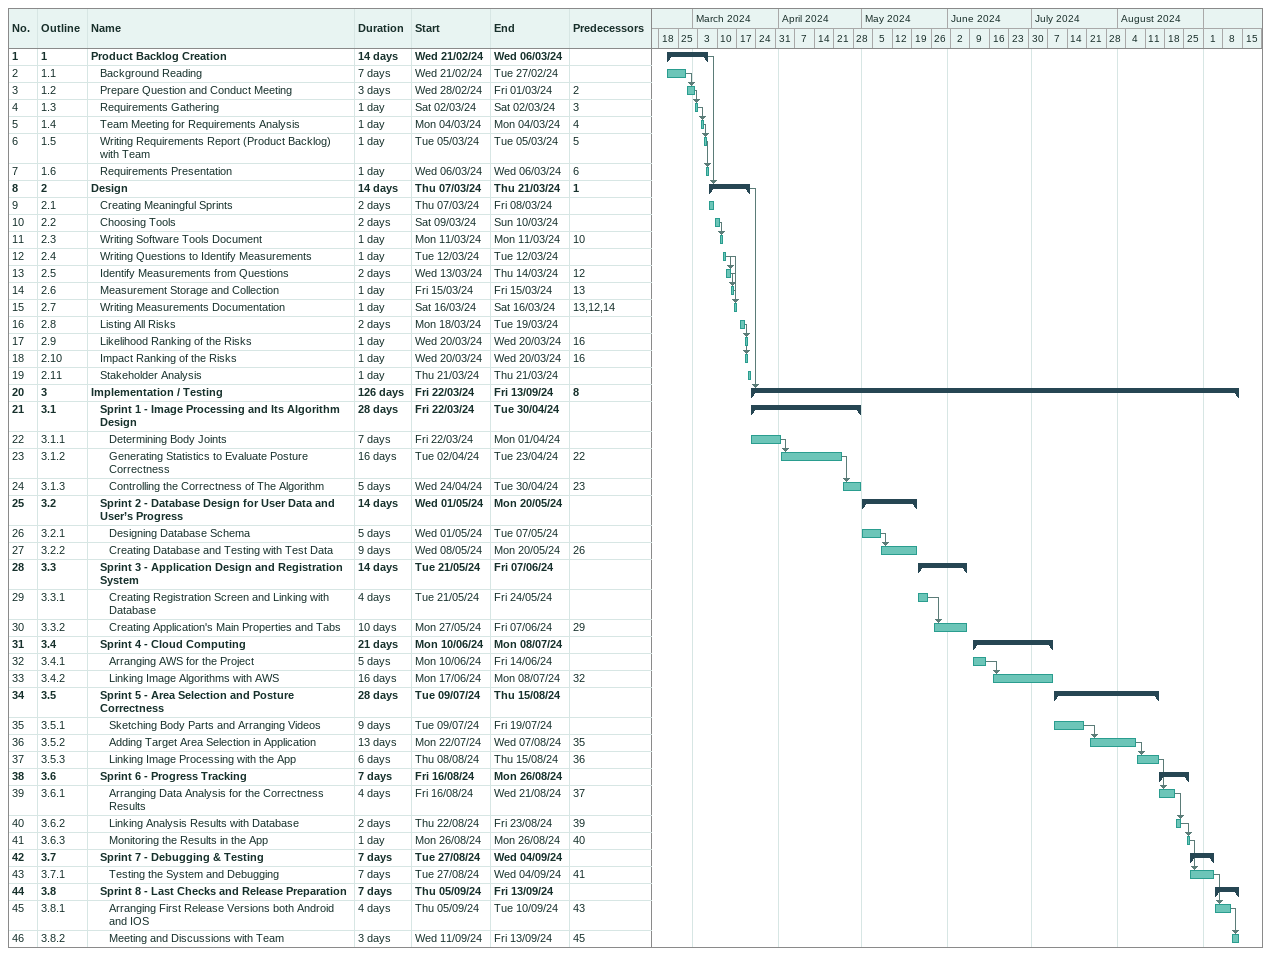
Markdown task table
| ID | WBS | Task | Duration | Start | Finish | Predecessors |
|---|---|---|---|---|---|---|
| 1 | 1 | **Product Backlog Creation** | 14d | 2024-02-21 | 2024-03-06 |  |
| 2 | 1.1 | Background Reading | 7d | 2024-02-21 | 2024-02-27 |  |
| 3 | 1.2 | Prepare Question and Conduct Meeting | 3d | 2024-02-28 | 2024-03-01 | 2 |
| 4 | 1.3 | Requirements Gathering | 1d | 2024-03-02 | 2024-03-02 | 3 |
| 5 | 1.4 | Team Meeting for Requirements Analysis | 1d | 2024-03-04 | 2024-03-04 | 4 |
| 6 | 1.5 | Writing Requirements Report (Product Backlog) with Team | 1d | 2024-03-05 | 2024-03-05 | 5 |
| 7 | 1.6 | Requirements Presentation | 1d | 2024-03-06 | 2024-03-06 | 6 |
| 8 | 2 | **Design** | 14d | 2024-03-07 | 2024-03-21 | 1 |
| 9 | 2.1 | Creating Meaningful Sprints | 2d | 2024-03-07 | 2024-03-08 |  |
| 10 | 2.2 | Choosing Tools | 2d | 2024-03-09 | 2024-03-10 |  |
| 11 | 2.3 | Writing Software Tools Document | 1d | 2024-03-11 | 2024-03-11 | 10 |
| 12 | 2.4 | Writing Questions to Identify Measurements | 1d | 2024-03-12 | 2024-03-12 |  |
| 13 | 2.5 | Identify Measurements from Questions | 2d | 2024-03-13 | 2024-03-14 | 12 |
| 14 | 2.6 | Measurement Storage and Collection | 1d | 2024-03-15 | 2024-03-15 | 13 |
| 15 | 2.7 | Writing Measurements Documentation | 1d | 2024-03-16 | 2024-03-16 | 13, 12, 14 |
| 16 | 2.8 | Listing All Risks | 2d | 2024-03-18 | 2024-03-19 |  |
| 17 | 2.9 | Likelihood Ranking of the Risks | 1d | 2024-03-20 | 2024-03-20 | 16 |
| 18 | 2.10 | Impact Ranking of the Risks | 1d | 2024-03-20 | 2024-03-20 | 16 |
| 19 | 2.11 | Stakeholder Analysis | 1d | 2024-03-21 | 2024-03-21 |  |
| 20 | 3 | **Implementation / Testing** | 126d | 2024-03-22 | 2024-09-13 | 8 |
| 21 | 3.1 | **Sprint 1 - Image Processing and Its Algorithm Design** | 28d | 2024-03-22 | 2024-04-30 |  |
| 22 | 3.1.1 | Determining Body Joints | 7d | 2024-03-22 | 2024-04-01 |  |
| 23 | 3.1.2 | Generating Statistics to Evaluate Posture Correctness | 16d | 2024-04-02 | 2024-04-23 | 22 |
| 24 | 3.1.3 | Controlling the Correctness of The Algorithm | 5d | 2024-04-24 | 2024-04-30 | 23 |
| 25 | 3.2 | **Sprint 2 - Database Design for User Data and User’s Progress** | 14d | 2024-05-01 | 2024-05-20 |  |
| 26 | 3.2.1 | Designing Database Schema | 5d | 2024-05-01 | 2024-05-07 |  |
| 27 | 3.2.2 | Creating Database and Testing with Test Data | 9d | 2024-05-08 | 2024-05-20 | 26 |
| 28 | 3.3 | **Sprint 3 - Application Design and Registration System** | 14d | 2024-05-21 | 2024-06-07 |  |
| 29 | 3.3.1 | Creating Registration Screen and Linking with Database | 4d | 2024-05-21 | 2024-05-24 |  |
| 30 | 3.3.2 | Creating Application's Main Properties and Tabs | 10d | 2024-05-27 | 2024-06-07 | 29 |
| 31 | 3.4 | **Sprint 4 - Cloud Computing** | 21d | 2024-06-10 | 2024-07-08 |  |
| 32 | 3.4.1 | Arranging AWS for the Project | 5d | 2024-06-10 | 2024-06-14 |  |
| 33 | 3.4.2 | Linking Image Algorithms with AWS | 16d | 2024-06-17 | 2024-07-08 | 32 |
| 34 | 3.5 | **Sprint 5 - Area Selection and Posture Correctness** | 28d | 2024-07-09 | 2024-08-15 |  |
| 35 | 3.5.1 | Sketching Body Parts and Arranging Videos | 9d | 2024-07-09 | 2024-07-19 |  |
| 36 | 3.5.2 | Adding Target Area Selection in Application | 13d | 2024-07-22 | 2024-08-07 | 35 |
| 37 | 3.5.3 | Linking Image Processing with the App | 6d | 2024-08-08 | 2024-08-15 | 36 |
| 38 | 3.6 | **Sprint 6 - Progress Tracking** | 7d | 2024-08-16 | 2024-08-26 |  |
| 39 | 3.6.1 | Arranging Data Analysis for the Correctness Results | 4d | 2024-08-16 | 2024-08-21 | 37 |
| 40 | 3.6.2 | Linking Analysis Results with Database | 2d | 2024-08-22 | 2024-08-23 | 39 |
| 41 | 3.6.3 | Monitoring the Results in the App | 1d | 2024-08-26 | 2024-08-26 | 40 |
| 42 | 3.7 | **Sprint 7 - Debugging & Testing** | 7d | 2024-08-27 | 2024-09-04 |  |
| 43 | 3.7.1 | Testing the System and Debugging | 7d | 2024-08-27 | 2024-09-04 | 41 |
| 44 | 3.8 | **Sprint 8 - Last Checks and Release Preparation** | 7d | 2024-09-05 | 2024-09-13 |  |
| 45 | 3.8.1 | Arranging First Release Versions both Android and IOS | 4d | 2024-09-05 | 2024-09-10 | 43 |
| 46 | 3.8.2 | Meeting and Discussions with Team | 3d | 2024-09-11 | 2024-09-13 | 45 |
